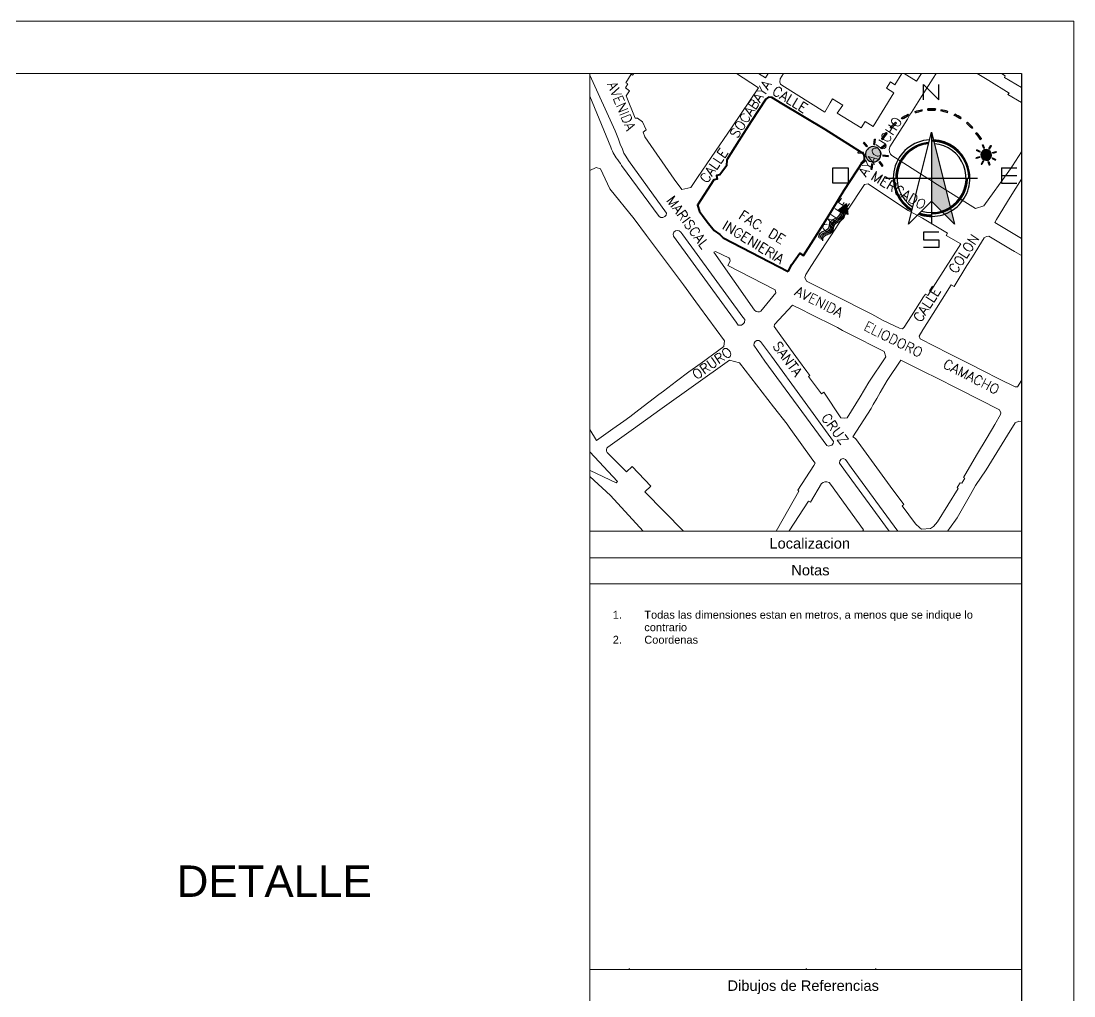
# Paper-space layout 'Vistas 1' of a CAD drawing. Header units: centimetres, sheet in millimetres. Extents: x -5 to 292, y -17 to 193.
# Drawn here: x 191.4 to 292, y 100.3 to 193.3 of the extents above; entities that cross this region are included whole.
import ezdxf

# ---------------------------------------------------------------- set-up
doc = ezdxf.new("R2010")
doc.units = ezdxf.units.CM
doc.header["$MEASUREMENT"] = 0
doc.layers.get('0').update_dxf_attribs({"true_color": 0xc2ced6})
for name, color, linetype, lineweight in [('G-ANNO-TTLB', 7, 'Continuous', 9), ('G-ANNO-TTLB-MEDM', 7, 'Continuous', 9), ('G-ANNO-TTLB-THIN', 7, 'Continuous', 9), ('NCALLES', 7, 'Continuous', 0), ('TRAZOS', 7, 'Continuous', 0)]:
    doc.layers.add(name, color=color, linetype=linetype, lineweight=lineweight)
doc.layers.add('www.dwgautocad.com', color=7, linetype='Continuous')
doc.styles.add('Arial', font='arial.ttf', dxfattribs={"height": 0.2})
doc.styles.add('Arial_2', font='arial.ttf', dxfattribs={"height": 1.5})
doc.styles.add('ROMANS', font='ROMANS', dxfattribs={"height": 0.2})
doc.styles.get("Standard").update_dxf_attribs({"font": 'arial.ttf'})

# ---------------------------------------------------------------- blocks, each defined once
blk = doc.blocks.new('asol.')
at = {"true_color": 0xf8d731}
h = blk.add_hatch(color=40, dxfattribs=at)
h.dxf.hatch_style = 1
edge = h.paths.add_edge_path()
edge.add_ellipse((1403.155, 1337.392), major_axis=(-1.816, 1.274), ratio=1, start_angle=344.7725, end_angle=351.9725)
edge.add_line((1401.534, 1338.908), (1401.57, 1338.874))
edge.add_ellipse((1403.155, 1337.392), major_axis=(-1.776, 1.246), ratio=1, start_angle=344.7732, end_angle=351.9732, ccw=False)
edge.add_line((1401.768, 1339.061), (1401.737, 1339.099))
edge = h.paths.add_edge_path()
edge.add_line((1402.227, 1339.353), (1402.206, 1339.398))
edge.add_ellipse((1403.155, 1337.392), major_axis=(-1.816, 1.274), ratio=1, start_angle=330.374, end_angle=337.574)
edge.add_line((1401.962, 1339.263), (1401.988, 1339.221))
edge.add_ellipse((1403.155, 1337.392), major_axis=(-1.776, 1.246), ratio=1, start_angle=330.3725, end_angle=337.5725, ccw=False)
edge = h.paths.add_edge_path()
edge.add_ellipse((1403.155, 1337.392), major_axis=(-1.776, 1.246), ratio=1, start_angle=316.3057, end_angle=323.1733, ccw=False)
edge.add_line((1402.731, 1339.52), (1402.723, 1339.569))
edge.add_ellipse((1403.155, 1337.392), major_axis=(-1.816, 1.274), ratio=1, start_angle=316.28, end_angle=323.1769)
edge.add_line((1402.464, 1339.501), (1402.48, 1339.454))
h = blk.add_hatch(color=40, dxfattribs=at)
h.dxf.hatch_style = 1
edge = h.paths.add_edge_path()
edge.add_spline(control_points=[(1402.941, 1339.544), (1403.078, 1339.553), (1403.214, 1339.545)], knot_values=[0, 0, 0, 0.125664, 0.125664, 0.125664], weights=[1, 0.998027, 1], degree=2, periodic=0)
edge.add_line((1403.214, 1339.545), (1403.217, 1339.595))
edge.add_spline(control_points=[(1403.217, 1339.595), (1403.077, 1339.603), (1402.938, 1339.594)], knot_values=[0, 0, 0, 0.125664, 0.125664, 0.125664], weights=[1, 0.998027, 1], degree=2, periodic=0)
edge.add_line((1402.938, 1339.594), (1402.941, 1339.544))
h = blk.add_hatch(color=40, dxfattribs=at)
h.dxf.hatch_style = 1
edge = h.paths.add_edge_path()
edge.add_line((1404.407, 1339.099), (1404.375, 1339.061))
edge.add_ellipse((1402.989, 1337.392), major_axis=(1.776, 1.246), ratio=1, start_angle=8.0268, end_angle=15.2268, ccw=False)
edge.add_line((1404.573, 1338.874), (1404.61, 1338.908))
edge.add_ellipse((1402.989, 1337.392), major_axis=(1.816, 1.274), ratio=1, start_angle=8.0275, end_angle=15.2275)
edge = h.paths.add_edge_path()
edge.add_ellipse((1402.989, 1337.392), major_axis=(1.776, 1.246), ratio=1, start_angle=22.4275, end_angle=29.6275, ccw=False)
edge.add_line((1404.155, 1339.221), (1404.182, 1339.263))
edge.add_ellipse((1402.989, 1337.392), major_axis=(1.816, 1.274), ratio=1, start_angle=22.426, end_angle=29.626)
edge.add_line((1403.938, 1339.398), (1403.917, 1339.353))
edge = h.paths.add_edge_path()
edge.add_line((1403.664, 1339.454), (1403.679, 1339.501))
edge.add_ellipse((1402.989, 1337.392), major_axis=(1.816, 1.274), ratio=1, start_angle=36.8231, end_angle=43.72)
edge.add_line((1403.421, 1339.569), (1403.412, 1339.52))
edge.add_ellipse((1402.989, 1337.392), major_axis=(1.776, 1.246), ratio=1, start_angle=36.8267, end_angle=43.6943, ccw=False)
h = blk.add_hatch(color=40, dxfattribs=at)
h.dxf.hatch_style = 1
edge = h.paths.add_edge_path()
edge.add_spline(control_points=[(1401.26, 1338.461), (1401.334, 1338.576), (1401.421, 1338.68)], knot_values=[0, 0, 0, 0.125664, 0.125664, 0.125664], weights=[1, 0.998027, 1], degree=2, periodic=0)
edge.add_line((1401.421, 1338.68), (1401.383, 1338.712))
edge.add_spline(control_points=[(1401.383, 1338.712), (1401.294, 1338.605), (1401.218, 1338.488)], knot_values=[0, 0, 0, 0.125664, 0.125664, 0.125664], weights=[1, 0.998027, 1], degree=2, periodic=0)
edge.add_line((1401.218, 1338.488), (1401.26, 1338.461))
h = blk.add_hatch(color=40, dxfattribs=at)
h.dxf.hatch_style = 1
edge = h.paths.add_edge_path()
edge.add_spline(control_points=[(1404.722, 1338.68), (1404.81, 1338.576), (1404.884, 1338.461)], knot_values=[0, 0, 0, 0.125664, 0.125664, 0.125664], weights=[1, 0.998027, 1], degree=2, periodic=0)
edge.add_line((1404.884, 1338.461), (1404.926, 1338.488))
edge.add_spline(control_points=[(1404.926, 1338.488), (1404.85, 1338.605), (1404.76, 1338.712)], knot_values=[0, 0, 0, 0.125664, 0.125664, 0.125664], weights=[1, 0.998027, 1], degree=2, periodic=0)
edge.add_line((1404.76, 1338.712), (1404.722, 1338.68))
h = blk.add_hatch(color=256)
edge = h.paths.add_edge_path()
edge.add_ellipse((1400.905, 1337.908), major_axis=(0.176, -0.224), ratio=1, start_angle=269.9936, end_angle=449.9936, ccw=False)
edge.add_ellipse((1400.905, 1337.908), major_axis=(0.176, -0.224), ratio=1, start_angle=89.9935, end_angle=269.9935, ccw=False)
h = blk.add_hatch(color=40, dxfattribs=at)
edge = h.paths.add_edge_path()
edge.add_ellipse((1400.905, 1337.908), major_axis=(0.176, -0.224), ratio=1, start_angle=269.9936, end_angle=449.9936, ccw=False)
edge.add_ellipse((1400.905, 1337.908), major_axis=(0.176, -0.224), ratio=1, start_angle=89.9935, end_angle=269.9935, ccw=False)
h = blk.add_hatch(color=256)
edge = h.paths.add_edge_path()
edge.add_ellipse((1405.108, 1337.883), major_axis=(0.178, -0.091), ratio=1, start_angle=89.9932, end_angle=269.9932, ccw=False)
edge.add_ellipse((1405.108, 1337.883), major_axis=(0.178, -0.091), ratio=1, start_angle=269.9937, end_angle=449.9937, ccw=False)
h = blk.add_hatch(color=40, dxfattribs=at)
edge = h.paths.add_edge_path()
edge.add_ellipse((1405.108, 1337.883), major_axis=(0.178, -0.091), ratio=1, start_angle=89.9932, end_angle=269.9932, ccw=False)
edge.add_ellipse((1405.108, 1337.883), major_axis=(0.178, -0.091), ratio=1, start_angle=269.9937, end_angle=449.9937, ccw=False)
for p, q in [((1402.714, 1339.52), (1402.723, 1339.569)), ((1402.714, 1339.52), (1402.723, 1339.569)), ((1402.731, 1339.52), (1402.723, 1339.569)), ((1402.731, 1339.52), (1402.723, 1339.569)), ((1401.988, 1339.221), (1401.962, 1339.263)), ((1401.988, 1339.221), (1401.962, 1339.263)), ((1402.227, 1339.353), (1402.206, 1339.398)), ((1402.227, 1339.353), (1402.206, 1339.398)), ((1402.48, 1339.454), (1402.464, 1339.501)), ((1402.48, 1339.454), (1402.464, 1339.501)), ((1403.664, 1339.454), (1403.679, 1339.501)), ((1403.664, 1339.454), (1403.679, 1339.501)), ((1403.917, 1339.353), (1403.938, 1339.398)), ((1403.917, 1339.353), (1403.938, 1339.398)), ((1404.155, 1339.221), (1404.182, 1339.263)), ((1404.155, 1339.221), (1404.182, 1339.263)), ((1401.57, 1338.874), (1401.534, 1338.908)), ((1401.57, 1338.874), (1401.534, 1338.908)), ((1401.768, 1339.061), (1401.737, 1339.099)), ((1401.768, 1339.061), (1401.737, 1339.099)), ((1404.375, 1339.061), (1404.407, 1339.099)), ((1404.375, 1339.061), (1404.407, 1339.099)), ((1404.573, 1338.874), (1404.61, 1338.908)), ((1404.573, 1338.874), (1404.61, 1338.908)), ((1400.929, 1338.272), (1400.952, 1338.47)), ((1400.929, 1338.272), (1400.952, 1338.47)), ((1400.968, 1338.268), (1400.992, 1338.465)), ((1400.968, 1338.268), (1400.992, 1338.465)), ((1400.546, 1337.971), (1400.348, 1337.995)), ((1400.546, 1337.971), (1400.348, 1337.995)), ((1400.664, 1338.182), (1400.541, 1338.339)), ((1400.664, 1338.182), (1400.541, 1338.339)), ((1400.695, 1338.207), (1400.572, 1338.364)), ((1400.695, 1338.207), (1400.572, 1338.364)), ((1401.179, 1338.149), (1401.336, 1338.272)), ((1401.179, 1338.149), (1401.336, 1338.272)), ((1401.203, 1338.118), (1401.36, 1338.241)), ((1401.203, 1338.118), (1401.36, 1338.241)), ((1404.875, 1337.987), (1404.751, 1338.05)), ((1404.875, 1337.987), (1404.751, 1338.05)), ((1404.887, 1338.012), (1404.763, 1338.075)), ((1404.887, 1338.012), (1404.763, 1338.075)), ((1405.016, 1338.122), (1404.973, 1338.254)), ((1405.016, 1338.122), (1404.973, 1338.254)), ((1405.043, 1338.13), (1405, 1338.263)), ((1405.043, 1338.13), (1405, 1338.263)), ((1405.212, 1338.117), (1405.275, 1338.241)), ((1405.212, 1338.117), (1405.275, 1338.241)), ((1405.236, 1338.104), (1405.3, 1338.228)), ((1405.236, 1338.104), (1405.3, 1338.228)), ((1405.346, 1337.975), (1405.479, 1338.018)), ((1405.346, 1337.975), (1405.479, 1338.018)), ((1405.355, 1337.949), (1405.488, 1337.992)), ((1405.355, 1337.949), (1405.488, 1337.992)), ((1400.541, 1337.932), (1400.343, 1337.956)), ((1400.541, 1337.932), (1400.343, 1337.956)), ((1400.606, 1337.699), (1400.45, 1337.576)), ((1400.606, 1337.699), (1400.45, 1337.576)), ((1400.631, 1337.668), (1400.474, 1337.545)), ((1400.631, 1337.668), (1400.474, 1337.545)), ((1401.114, 1337.61), (1401.237, 1337.453)), ((1401.114, 1337.61), (1401.237, 1337.453)), ((1401.146, 1337.634), (1401.269, 1337.478)), ((1401.146, 1337.634), (1401.269, 1337.478)), ((1401.264, 1337.845), (1401.462, 1337.822)), ((1401.264, 1337.845), (1401.462, 1337.822)), ((1401.269, 1337.885), (1401.467, 1337.861)), ((1401.269, 1337.885), (1401.467, 1337.861)), ((1404.861, 1337.818), (1404.729, 1337.775)), ((1404.861, 1337.818), (1404.729, 1337.775)), ((1404.87, 1337.792), (1404.737, 1337.749)), ((1404.87, 1337.792), (1404.737, 1337.749)), ((1404.98, 1337.663), (1404.916, 1337.538)), ((1404.98, 1337.663), (1404.916, 1337.538)), ((1405.005, 1337.65), (1404.941, 1337.526)), ((1405.005, 1337.65), (1404.941, 1337.526)), ((1405.173, 1337.637), (1405.216, 1337.504)), ((1405.173, 1337.637), (1405.216, 1337.504)), ((1405.2, 1337.645), (1405.243, 1337.512)), ((1405.2, 1337.645), (1405.243, 1337.512)), ((1405.329, 1337.755), (1405.453, 1337.692)), ((1405.329, 1337.755), (1405.453, 1337.692)), ((1405.341, 1337.78), (1405.466, 1337.716)), ((1405.341, 1337.78), (1405.466, 1337.716)), ((1400.842, 1337.549), (1400.818, 1337.351)), ((1400.842, 1337.549), (1400.818, 1337.351)), ((1400.881, 1337.544), (1400.858, 1337.347)), ((1400.881, 1337.544), (1400.858, 1337.347))]:
    blk.add_line(p, q)
for points in [[(1402.941, 1339.544), (1402.938, 1339.594)], [(1403.214, 1339.545), (1403.217, 1339.595)], [(1401.26, 1338.461), (1401.218, 1338.488)], [(1401.421, 1338.68), (1401.383, 1338.712)], [(1404.722, 1338.68), (1404.76, 1338.712)], [(1404.884, 1338.461), (1404.926, 1338.488)]]:
    blk.add_lwpolyline(points, close=True)
at = {"extrusion": (0, 0, -1)}
for centre, major_axis, start_param, end_param in [((1403.155, 1337.392), (-1.816, 1.274), 0.642684, 0.763059), ((1403.155, 1337.392), (-1.816, 1.274), 0.642684, 0.763059), ((1403.155, 1337.392), (-1.816, 1.274), 0.391408, 0.517072), ((1403.155, 1337.392), (-1.816, 1.274), 0.391408, 0.517072), ((1403.155, 1337.392), (-1.776, 1.246), 0.391433, 0.517097), ((1403.155, 1337.392), (-1.776, 1.246), 0.391433, 0.517097), ((1403.155, 1337.392), (-1.776, 1.246), 0.642747, 0.762609), ((1403.155, 1337.392), (-1.776, 1.246), 0.642747, 0.762609), ((1403.155, 1337.392), (-1.816, 1.274), 0.140106, 0.26577), ((1403.155, 1337.392), (-1.816, 1.274), 0.140106, 0.26577), ((1403.155, 1337.392), (-1.776, 1.246), 0.140095, 0.265759), ((1403.155, 1337.392), (-1.776, 1.246), 0.140095, 0.265759), ((1400.905, 1337.908), (0.349, -0.443), 3.892882, 3.963418), ((1400.905, 1337.908), (0.349, -0.443), 3.892882, 3.963418), ((1400.905, 1337.908), (0.348, -0.443), 2.321141, 2.391677), ((1400.905, 1337.908), (0.348, -0.443), 2.321141, 2.391677), ((1400.905, 1337.908), (0.348, -0.443), 3.106444, 3.17698), ((1400.905, 1337.908), (0.348, -0.443), 3.106444, 3.17698), ((1400.905, 1337.908), (0.176, -0.224), 1.570796369239125, 7.853981676418711), ((1400.905, 1337.908), (0.176, -0.224), 1.570796369239125, 7.853981676418711), ((1400.905, 1337.908), (0.225, -0.287), 3.087194, 3.19618), ((1400.905, 1337.908), (0.225, -0.287), 3.087194, 3.19618), ((1400.905, 1337.908), (0.226, -0.287), 3.873043, 3.982028), ((1400.905, 1337.908), (0.226, -0.287), 3.873043, 3.982028), ((1400.905, 1337.908), (0.225, -0.287), 4.658, 4.766985), ((1400.905, 1337.908), (0.225, -0.287), 4.658, 4.766985), ((1400.905, 1337.908), (0.348, -0.443), 4.677246, 4.747782), ((1400.905, 1337.908), (0.348, -0.443), 4.677246, 4.747782), ((1405.108, 1337.883), (0.351, -0.179), 3.106431, 3.176967), ((1405.108, 1337.883), (0.351, -0.179), 3.106431, 3.176967), ((1405.108, 1337.883), (0.227, -0.116), 3.087212, 3.196198), ((1405.108, 1337.883), (0.227, -0.116), 3.087212, 3.196198), ((1405.108, 1337.883), (0.178, -0.091), 1.570788, 7.853973), ((1405.108, 1337.883), (0.178, -0.091), 1.570788, 7.853973), ((1405.108, 1337.883), (0.351, -0.18), 3.890337, 3.960873), ((1405.108, 1337.883), (0.351, -0.18), 3.890337, 3.960873), ((1405.108, 1337.883), (0.227, -0.116), 3.871658, 3.980643), ((1405.108, 1337.883), (0.227, -0.116), 3.871658, 3.980643), ((1405.108, 1337.883), (0.227, -0.116), 4.658008, 4.766993), ((1405.108, 1337.883), (0.227, -0.116), 4.658008, 4.766993), ((1405.108, 1337.883), (0.351, -0.179), 4.677241, 4.747777), ((1405.108, 1337.883), (0.351, -0.179), 4.677241, 4.747777), ((1405.108, 1337.883), (0.351, -0.179), -0.819683, -0.749147), ((1405.108, 1337.883), (0.351, -0.179), -0.819683, -0.749147), ((1400.905, 1337.908), (0.225, -0.287), 2.30158, 2.410565), ((1400.905, 1337.908), (0.225, -0.287), 2.30158, 2.410565), ((1400.905, 1337.908), (0.225, -0.287), 1.516441, 1.625426), ((1400.905, 1337.908), (0.225, -0.287), 1.516441, 1.625426), ((1400.905, 1337.908), (0.225, -0.287), -0.054382, 0.054604), ((1400.905, 1337.908), (0.225, -0.287), -0.054382, 0.054604), ((1400.905, 1337.908), (0.225, -0.287), -0.839713, -0.730728), ((1400.905, 1337.908), (0.225, -0.287), -0.839713, -0.730728), ((1400.905, 1337.908), (0.348, -0.443), -0.820237, -0.749701), ((1400.905, 1337.908), (0.348, -0.443), -0.820237, -0.749701), ((1405.108, 1337.883), (0.351, -0.179), 2.321247, 2.391783), ((1405.108, 1337.883), (0.351, -0.179), 2.321247, 2.391783), ((1405.108, 1337.883), (0.227, -0.116), 2.301151, 2.410136), ((1405.108, 1337.883), (0.227, -0.116), 2.301151, 2.410136), ((1405.108, 1337.883), (0.227, -0.116), 1.516424, 1.625409), ((1405.108, 1337.883), (0.227, -0.116), 1.516424, 1.625409), ((1405.108, 1337.883), (0.227, -0.116), 0.7309, 0.839885), ((1405.108, 1337.883), (0.227, -0.116), 0.7309, 0.839885), ((1405.108, 1337.883), (0.227, -0.116), -0.054401, 0.054584), ((1405.108, 1337.883), (0.227, -0.116), -0.054401, 0.054584), ((1405.108, 1337.883), (0.227, -0.116), -0.840013, -0.731028), ((1405.108, 1337.883), (0.227, -0.116), -0.840013, -0.731028), ((1400.905, 1337.908), (0.348, -0.443), 1.535648, 1.606184), ((1400.905, 1337.908), (0.348, -0.443), 1.535648, 1.606184), ((1400.905, 1337.908), (0.348, -0.443), 0.750168, 0.820704), ((1400.905, 1337.908), (0.348, -0.443), 0.750168, 0.820704), ((1400.905, 1337.908), (0.225, -0.287), 0.731148, 0.840134), ((1400.905, 1337.908), (0.225, -0.287), 0.731148, 0.840134), ((1400.905, 1337.908), (0.348, -0.443), -0.035132, 0.035404), ((1400.905, 1337.908), (0.348, -0.443), -0.035132, 0.035404), ((1405.108, 1337.883), (0.351, -0.179), 1.535656, 1.606192), ((1405.108, 1337.883), (0.351, -0.179), 1.535656, 1.606192), ((1405.108, 1337.883), (0.351, -0.18), 0.749405, 0.819941), ((1405.108, 1337.883), (0.351, -0.18), 0.749405, 0.819941)]:
    blk.add_ellipse(centre, major_axis=major_axis, ratio=1, start_param=start_param, end_param=end_param, dxfattribs=at)
for major_axis, start_param, end_param in [((1.816, 1.274), 0.642684, 0.763059), ((1.816, 1.274), 0.642684, 0.763059), ((1.776, 1.246), 0.642747, 0.762609), ((1.776, 1.246), 0.642747, 0.762609), ((1.776, 1.246), 0.391433, 0.517097), ((1.776, 1.246), 0.391433, 0.517097), ((1.816, 1.274), 0.391408, 0.517072), ((1.816, 1.274), 0.391408, 0.517072), ((1.776, 1.246), 0.140095, 0.265759), ((1.776, 1.246), 0.140095, 0.265759), ((1.816, 1.274), 0.140106, 0.26577), ((1.816, 1.274), 0.140106, 0.26577)]:
    blk.add_ellipse((1402.989, 1337.392), major_axis=major_axis, ratio=1, start_param=start_param, end_param=end_param)
for points in [[(1403.217, 1339.595), (1403.077, 1339.603), (1402.938, 1339.594), (1403.077, 1339.603), (1403.217, 1339.595)], [(1403.214, 1339.545), (1403.078, 1339.553), (1402.941, 1339.544), (1403.078, 1339.553), (1403.214, 1339.545)], [(1401.383, 1338.712), (1401.294, 1338.605), (1401.218, 1338.488), (1401.294, 1338.605), (1401.383, 1338.712)], [(1401.421, 1338.68), (1401.334, 1338.576), (1401.26, 1338.461), (1401.334, 1338.576), (1401.421, 1338.68)], [(1404.722, 1338.68), (1404.81, 1338.576), (1404.884, 1338.461), (1404.81, 1338.576), (1404.722, 1338.68)], [(1404.76, 1338.712), (1404.85, 1338.605), (1404.926, 1338.488), (1404.85, 1338.605), (1404.76, 1338.712)]]:
    blk.add_rational_spline(points, [1, 0.998026728428, 1, 0.998026728428, 1], degree=2, knots=[0, 0, 0, 0.1256637, 0.1256637, 0.2513274, 0.2513274, 0.2513274])
blk = doc.blocks.new('DIREC.')
for p, q in [((1411.232, 1336.586), (1411.802, 1336.586)), ((1411.232, 1336.301), (1411.802, 1336.301))]:
    blk.add_line(p, q)
blk.add_lwpolyline([(1404.959, 1336.586), (1405.53, 1336.586), (1405.53, 1336.016), (1404.959, 1336.016)], close=True)
for points in [[(1411.232, 1336.586), (1411.232, 1336.016), (1411.802, 1336.016)], [(1408.895, 1334.188), (1408.325, 1334.188), (1408.325, 1333.903), (1408.895, 1333.903), (1408.895, 1333.618), (1408.325, 1333.618)]]:
    blk.add_lwpolyline(points)
at = {"layer": 'www.dwgautocad.com'}
for p, q in [((1408.628, 1337.91), (1408.628, 1334.488)), ((1406.917, 1336.199), (1410.339, 1336.199))]:
    blk.add_line(p, q, dxfattribs=at)
blk.add_lwpolyline([(1408.325, 1339.111), (1408.325, 1339.682), (1408.895, 1339.111), (1408.895, 1339.682)], dxfattribs=at)
blk.add_lwpolyline([(1408.628, 1337.91), (1409.483, 1334.488), (1408.628, 1335.344), (1407.772, 1334.488)], close=True, dxfattribs=at)
at = {"layer": 'www.dwgautocad.com', "const_width": 0.0713}
for points in [[(1410.018, 1336.199, 0.414214), (1408.628, 1337.589, 1)], [(1408.529, 1337.514, 0.392385), (1407.309, 1336.199, 1)], [(1407.903, 1335.013, -0.261393), (1407.237, 1336.199, -1)], [(1409.947, 1336.199, -0.414214), (1408.628, 1334.88, -1)], [(1408.628, 1334.809, -0.083997), (1408.17, 1334.886, -1)]]:
    blk.add_lwpolyline(points, format="xyb", dxfattribs=at)
at = {"layer": 'www.dwgautocad.com'}
for radius, start, end in [(1.426, 92.8842, 239.0434), (1.426, 250.1041, 87.1158), (1.283, 94.8313, 237.0962), (1.283, 253.1255, 85.1687)]:
    blk.add_arc((1408.628, 1336.199), radius, start, end, dxfattribs=at)
blk.add_solid([(1408.628, 1337.91), (1409.483, 1334.488), (1408.628, 1335.344)], dxfattribs=at)
blk.add_blockref('asol.', (5.552, -0.823))
blk = doc.blocks.new('vient.')
at = {"true_color": 0x105689}
blk.add_hatch(color=146, dxfattribs=at).paths.add_polyline_path([(11601.6, -96.8), (11603.3, -111.1), (11590.5, -105.9)])
blk.add_hatch(color=146, dxfattribs=at).paths.add_polyline_path([(11601.6, -96.8), (11603.3, -111.1), (11590.5, -105.9)])
at = {"color": 146, "true_color": 0x105689}
for p, q in [((11601.6, -96.8), (11590.5, -105.9)), ((11601.6, -96.8), (11590.5, -105.9)), ((11601.6, -96.8), (11603.3, -111.1)), ((11601.6, -96.8), (11603.3, -111.1)), ((11601.6, -96.8), (11603.3, -111.1)), ((11603.3, -111.1), (11590.5, -105.9)), ((11603.3, -111.1), (11590.5, -105.9))]:
    blk.add_line(p, q, dxfattribs=at)
at = {"color": 146, "true_color": 0x105689, "extrusion": (0, 0, -1)}
for centre, major_axis, start_param, end_param in [((11581, -104.6), (-12.6, 4.1), 3.031984, 4.078639), ((11581, -104.6), (-12.6, 4.1), 3.031984, 4.078639), ((11582.7, -106.4), (-12.6, 4.1), 2.955973, 4.078641), ((11582.7, -106.4), (-12.6, 4.1), 2.955973, 4.078641), ((11584.4, -107.7), (-12.6, 4.1), 2.911551, 4.078638), ((11584.4, -107.7), (-12.6, 4.1), 2.911551, 4.078638), ((11586.1, -109.1), (-12.6, 4.1), 2.855885, 4.078641), ((11586.1, -109.1), (-12.6, 4.1), 2.855885, 4.078641), ((11569.3, -124.7), (-8.83, 2.86), 2.91369, 4.238482), ((11569.3, -124.7), (-8.83, 2.86), 2.91369, 4.238482), ((11571, -126.5), (-8.83, 2.86), 2.91369, 4.238483), ((11571, -126.5), (-8.83, 2.86), 2.91369, 4.238483), ((11588.2, -126.3), (-9.21, 2.98), -0.227894, 0.937054), ((11588.2, -126.3), (-9.21, 2.98), -0.227894, 0.937054), ((11589.9, -128.1), (-9.21, 2.98), -0.227898, 0.93705), ((11589.9, -128.1), (-9.21, 2.98), -0.227898, 0.93705), ((11591.6, -129.4), (-9.21, 2.98), -0.227897, 0.937051), ((11591.6, -129.4), (-9.21, 2.98), -0.227897, 0.937051), ((11593.4, -130.8), (-9.21, 2.98), -0.227899, 0.937049), ((11593.4, -130.8), (-9.21, 2.98), -0.227899, 0.937049), ((11572.1, -141.7), (-7.49, 2.42), -0.387741, 1.096895), ((11573.8, -143.4), (-7.49, 2.42), -0.387743, 1.096893), ((11575.5, -144.7), (-7.49, 2.42), -0.387746, 1.096891), ((11575.5, -144.7), (-7.49, 2.42), -0.387746, 1.096891), ((11577.2, -146.2), (-7.49, 2.42), -0.387743, 1.096893), ((11577.2, -146.2), (-7.49, 2.42), -0.387743, 1.096893), ((11572.7, -127.8), (-8.83, 2.86), 2.913692, 4.238485), ((11572.7, -127.8), (-8.83, 2.86), 2.913692, 4.238485), ((11574.5, -129.2), (-8.83, 2.86), 2.913693, 4.238486), ((11574.5, -129.2), (-8.83, 2.86), 2.913693, 4.238486)]:
    blk.add_ellipse(centre, major_axis=major_axis, ratio=1, start_param=start_param, end_param=end_param, dxfattribs=at)

psp = doc.layouts.new('Vistas 1')

# ---------------------------------------------------------------- linework, layer by layer
psp.add_line((286.99, 188.338), (286.99, -11.999))
for points in [[(249.518, 102.862), (249.518, 102.794)], [(266.431, 102.862), (266.431, 102.794)], [(273.062, 102.862), (273.062, 102.794)]]:
    psp.add_lwpolyline(points)
at = {"layer": 'G-ANNO-TTLB'}
for p, q in [((245.758, 144.623), (286.99, 144.623)), ((245.758, 142.106), (286.99, 142.106))]:
    psp.add_line(p, q, dxfattribs=at)
at = {"layer": 'G-ANNO-TTLB-MEDM'}
for p, q in [((0.007, 188.338), (286.99, 188.338)), ((245.758, 188.338), (245.758, -11.999)), ((245.758, 139.602), (286.99, 139.602)), ((245.719, 102.794), (286.95, 102.794))]:
    psp.add_line(p, q, dxfattribs=at)
at = {"layer": 'G-ANNO-TTLB-THIN'}
for p, q in [((291.998, 193.347), (-5.002, 193.347)), ((291.998, -17.007), (291.998, 193.347))]:
    psp.add_line(p, q, dxfattribs=at)
at = {"layer": 'TRAZOS'}
for points in [[(245.758, 186.168), (247.765, 181.303), (247.845, 181.104), (247.92, 180.915), (248, 180.76), (248.088, 180.606), (248.185, 180.452), (248.295, 180.297), (248.427, 180.098), (248.573, 179.913), (248.692, 179.746), (248.803, 179.569), (252.378, 174.683), (252.554, 174.596), (252.743, 174.583), (252.921, 174.67), (253.04, 174.825), (253.083, 175.014), (249.443, 180.032), (249.191, 180.442), (249.023, 180.73), (248.874, 181.127), (248.675, 181.581), (248.494, 182.067), (248.185, 182.861), (245.758, 188.178)], [(249.953, 188.338), (249.853, 188.174), (249.698, 188.276), (249.191, 187.446), (249.39, 187.358), (249.156, 186.974), (249.545, 186.687), (249.244, 186.201), (250.082, 184.07), (250.303, 184.07), (250.78, 183.731), (251.141, 182.958), (250.846, 182.738), (251.009, 182.296), (253.812, 178.237), (254.562, 177.265)], [(254.562, 177.265), (255.414, 177.442), (256.053, 178.399), (257.342, 180.332), (259.363, 183.254), (261.887, 186.982), (260.422, 187.922), (259.777, 188.338)], [(261.859, 188.338), (262.527, 187.922)], [(262.527, 187.922), (262.785, 188.338)], [(264.256, 188.338), (263.953, 187.822), (263.909, 187.512), (263.975, 187.336), (264.108, 187.226), (268.22, 184.657), (268.719, 185.526), (268.953, 185.907), (269.919, 185.319), (269.39, 184.546), (271.662, 183.143)], [(271.662, 183.143), (272.051, 183.761), (272.823, 183.288), (274.809, 186.498), (274.103, 186.938), (274.464, 187.534), (274.884, 187.269), (275.561, 188.338)], [(278.843, 188.338), (278.546, 187.878), (277.43, 186.159), (276.477, 184.619), (276.308, 184.348), (276.097, 183.973), (274.421, 181.325), (274.354, 181.06), (274.368, 180.862), (274.464, 180.641), (274.61, 180.495), (278.035, 178.325), (278.37, 178.112), (278.67, 177.913), (282.597, 175.464)], [(275.793, 188.338), (276.956, 187.611), (277.452, 188.338)], [(286.99, 185.575), (285.695, 186.343), (285.797, 186.475), (283.877, 187.657), (282.771, 188.338)], [(285.068, 188.338), (285.43, 188.121), (285.364, 187.954), (286.99, 187.012)], [(282.597, 175.464), (283.378, 175.699), (285.78, 179.029), (285.929, 179.237), (286.132, 179.522), (286.99, 180.844)], [(246.388, 153.303), (247.976, 154.417), (249.014, 155.144), (249.597, 155.553), (250.449, 156.209), (252.368, 157.681), (252.815, 158.02), (254.055, 158.958), (255.224, 159.843), (256.393, 160.695), (258.547, 162.261), (258.621, 162.813), (256.237, 166.056), (255.887, 166.531), (254.695, 168.153), (251.186, 172.862), (249.995, 174.464), (247.666, 177.339), (246.773, 179.238), (246.354, 179.37), (245.758, 179.081)], [(286.99, 178.263), (285.907, 176.546), (284.608, 174.401), (284.437, 174.119), (286.99, 172.579)], [(275.625, 163.96), (275.788, 164.115), (276.486, 165.196), (277.645, 167.003), (277.816, 167.269), (278.039, 167.137), (281.186, 172.088), (279.803, 172.883), (279.915, 173.081), (277.545, 174.516), (276.155, 175.266), (273.515, 177.022), (272.337, 177.804), (271.993, 177.751), (270.383, 175.288), (268.785, 172.839), (268.286, 172.067), (266.941, 170.006), (266.388, 169.145), (266.292, 168.845), (266.445, 168.514), (267.858, 167.822), (268.97, 167.226), (272.69, 165.35), (273.78, 164.763), (275.325, 164.013), (275.625, 163.96)], [(260.091, 164.3), (260.246, 164.323), (260.378, 164.389), (260.52, 164.565), (260.554, 164.852), (260.387, 165.072), (254.642, 172.941), (254.451, 173.193), (254.311, 173.316), (254.12, 173.346), (253.944, 173.303), (253.802, 173.183), (253.736, 173.007), (253.759, 172.817), (254.001, 172.465), (259.746, 164.601), (259.945, 164.323), (260.091, 164.3)], [(286.99, 170.948), (286.335, 171.339), (285.934, 171.58), (283.886, 172.816), (283.656, 172.786), (283.436, 172.663), (282.298, 170.824), (281.781, 169.993), (280.545, 167.997), (280.259, 168.175), (278.538, 165.425), (277.553, 163.859), (277.214, 163.254), (277.301, 163.012), (280.06, 161.608), (282.222, 160.518), (283.281, 159.975), (284.892, 159.159), (286.379, 158.409), (286.6, 158.409)], [(261.967, 165.58), (262.108, 165.646), (263.533, 167.402), (263.467, 167.676), (258.952, 170.006), (259.151, 170.426), (259.143, 170.602), (259.041, 170.734), (257.774, 171.33), (257.62, 171.264), (261.503, 165.726), (261.636, 165.624), (261.812, 165.58), (261.967, 165.58)], [(270.042, 155.421), (270.33, 155.466), (271.587, 157.473), (272.403, 158.85), (274.023, 161.291), (273.868, 161.798), (270.462, 163.528), (269.887, 163.814), (269.403, 164.079), (266.719, 165.416), (266.114, 165.726), (265.108, 166.22), (263.387, 164.379), (263.379, 164.181), (264.019, 163.285), (265.696, 160.968), (266.49, 159.878), (266.787, 159.502), (266.653, 159.402), (267.902, 157.747), (268.112, 157.911), (269.721, 155.466), (270.042, 155.421)], [(268.573, 152.752), (268.881, 152.839), (268.992, 153.003), (269.027, 153.193), (263.122, 161.335), (262.077, 162.755), (261.9, 162.834), (261.711, 162.834), (261.547, 162.747), (261.446, 162.579), (261.424, 162.394), (262.483, 160.871), (268.387, 152.818), (268.573, 152.752)], [(263.567, 144.653), (264.774, 146.756), (265.74, 148.461), (265.631, 148.54), (267.161, 150.902), (267.286, 151.139), (267.188, 151.273), (267.077, 151.427), (264.796, 154.575), (264.597, 154.849), (263.308, 156.52), (260.067, 160.719), (259.106, 160.967), (252.456, 156.223), (249.924, 154.417), (247.479, 152.653), (247.388, 152.551), (247.346, 152.421), (247.359, 152.283), (247.426, 152.164), (249.252, 150.292), (249.796, 150.814), (251.602, 148.942), (251.014, 148.386), (254.704, 144.653)], [(277.433, 144.839), (278.294, 144.882), (278.591, 145.094), (278.978, 145.514), (280.951, 148.722), (280.832, 148.81), (281.119, 149.264), (281.295, 149.208), (281.59, 149.707), (281.437, 149.773), (282.695, 151.891), (283.701, 153.59), (284.429, 154.812), (284.989, 155.774), (285.011, 155.937), (284.9, 156.224), (281.074, 158.157), (280.743, 158.32), (278.988, 159.203), (277.553, 159.922), (275.457, 160.981), (274.169, 159.027), (273.494, 157.879), (273.163, 157.297), (272.832, 156.723), (272.624, 156.347), (270.89, 153.643), (271.132, 153.501), (274.455, 148.943), (275.765, 147.191), (275.603, 147.059), (276.869, 145.338), (277.288, 144.949), (277.433, 144.839)], [(286.6, 158.409), (286.99, 159.01)], [(279.936, 144.623), (280.126, 144.9), (280.832, 145.924), (282.12, 148.131), (282.61, 148.998), (283.612, 150.478), (285.664, 153.797), (286.392, 154.98), (286.723, 155.142), (286.966, 155.09), (286.99, 155.077)], [(245.758, 154.35), (246.388, 153.303)], [(245.758, 150.443), (245.793, 150.422), (248.287, 149.252), (248.406, 149.376), (245.758, 152.216)], [(274.356, 144.653), (270.197, 150.346), (269.623, 151.127), (269.636, 151.34), (269.77, 151.506), (269.973, 151.564), (270.175, 151.494), (270.735, 150.73), (275.192, 144.631)], [(245.758, 149.848), (247.735, 148.043), (250.854, 144.653)], [(271.814, 144.653), (271.906, 144.763), (268.733, 149.141), (268.622, 149.295), (268.414, 149.348), (268.223, 149.357), (268.042, 149.296), (267.894, 149.175), (266.853, 147.394), (266.633, 147.509), (264.806, 144.661), (264.801, 144.653)]]:
    psp.add_lwpolyline(points, dxfattribs=at)
at = {"layer": 'TRAZOS', "lineweight": 40}
psp.add_lwpolyline([(264.703, 169.433), (265.065, 170.116), (265.836, 171.197), (266.181, 170.963), (267.13, 172.455), (268.441, 174.516), (270.065, 177.208), (271.871, 179.968), (271.993, 180.156), (272.006, 180.408), (271.94, 180.641), (271.72, 180.782), (268.255, 182.989), (264.138, 185.429), (263.158, 186.048), (262.814, 186.069), (262.563, 185.902), (261.182, 183.761), (259.981, 181.898), (258.833, 180.111), (258.812, 179.525), (258.18, 178.664), (257.863, 178.598), (257.938, 178.237), (257.62, 178.17), (256.053, 175.774), (256.23, 175.156), (256.526, 174.772), (256.966, 174.186), (257.651, 173.346), (258.171, 172.972), (258.502, 172.654), (264.703, 169.433)], dxfattribs=at)

# ---------------------------------------------------------------- block references
for name, p, xscale, yscale, zscale in [('DIREC.', (-3337.893, -3252.002), 2.567246074883519, 2.567246074883519, 2.567246074883519), ('vient.', (-547.686, 182.724), 0.0705043896240988, 0.0705043896240988, 0.0705043896240988)]:
    psp.add_blockref(name, p, dxfattribs=dict(xscale=xscale, yscale=yscale, zscale=zscale))

# ---------------------------------------------------------------- texts
at = {"color": 7, "insert": (215.624, 111.214), "char_height": 3, "attachment_point": 5}
psp.add_mtext_dynamic_manual_height_columns('DETALLE', width=60.94504, gutter_width=1, heights=[0.517], dxfattribs=at)
at = {"layer": 'G-ANNO-TTLB', "attachment_point": 1}
for s, insert, char_height, width, style in [('Localizacion', (262.916, 143.975), 1.00169, 9.59632, 'Arial'), ('Notas', (265.003, 141.417), 1.0017, 4.53717, 'Arial'), ('1.', (247.953, 137.031), 0.7513, 3.65427, 'Arial_2'), ('Todas las dimensiones estan en metros, a menos que se indique lo ', (250.967, 137.031), 0.75126, 38.18452, 'Arial_2'), ('contrario', (250.967, 135.838), 0.7513, 4.93869, 'Arial_2'), ('2.', (247.953, 134.646), 0.7513, 3.65427, 'Arial_2'), ('Coordenas ', (250.967, 134.646), 0.7513, 40.07167, 'Arial_2'), ('Dibujos de Referencias', (258.91, 101.743), 1.00169, 18.02823, 'Arial')]:
    psp.add_mtext(s, dxfattribs=dict(at, insert=insert, char_height=char_height, width=width, style=style))
at = {"layer": 'NCALLES', "style": 'ROMANS'}
for s, rotation, p in [('AVENIDA', 292.44413, (247.417, 187.337)), ('SOCABAYA', 57.67694, (259.85, 182.082)), ('CALLE', 328.66044, (263.087, 186.418)), ('AYACUCHO', 57.05234, (272.143, 178.407)), ('CALLE', 55.45944, (256.948, 177.78)), ('MERCADO', 329.01498, (272.542, 178.274)), ('MARISCAL', 306.13495, (253.031, 176.229)), ('CALLE', 56.65929, (268.612, 172.944)), ('COLON', 56.80573, (280.741, 169.148)), ('CALLE', 57.80248, (277.372, 164.5)), ('AVENIDA', 333.19092, (265.253, 167.234)), ('ELIODORO', 333.46445, (271.858, 163.886)), ('ORURO', 35.25706, (255.953, 159.057)), ('SANTA', 306.36266, (263.168, 162.311)), ('CAMACHO', 332.86319, (279.414, 160.299)), ('CRUZ', 306.36266, (267.819, 155.466))]:
    psp.add_text(s, height=0.9267, rotation=rotation, dxfattribs=at).set_placement(p)
at = {"layer": 'NCALLES', "lineweight": 40, "style": 'ROMANS'}
for s, p in [('FAC. DE', (259.904, 174.538)), ('INGENIERIA', (258.337, 173.561))]:
    psp.add_text(s, height=0.9267, rotation=328.51205, dxfattribs=at).set_placement(p)

doc.saveas('drawing.dxf')
